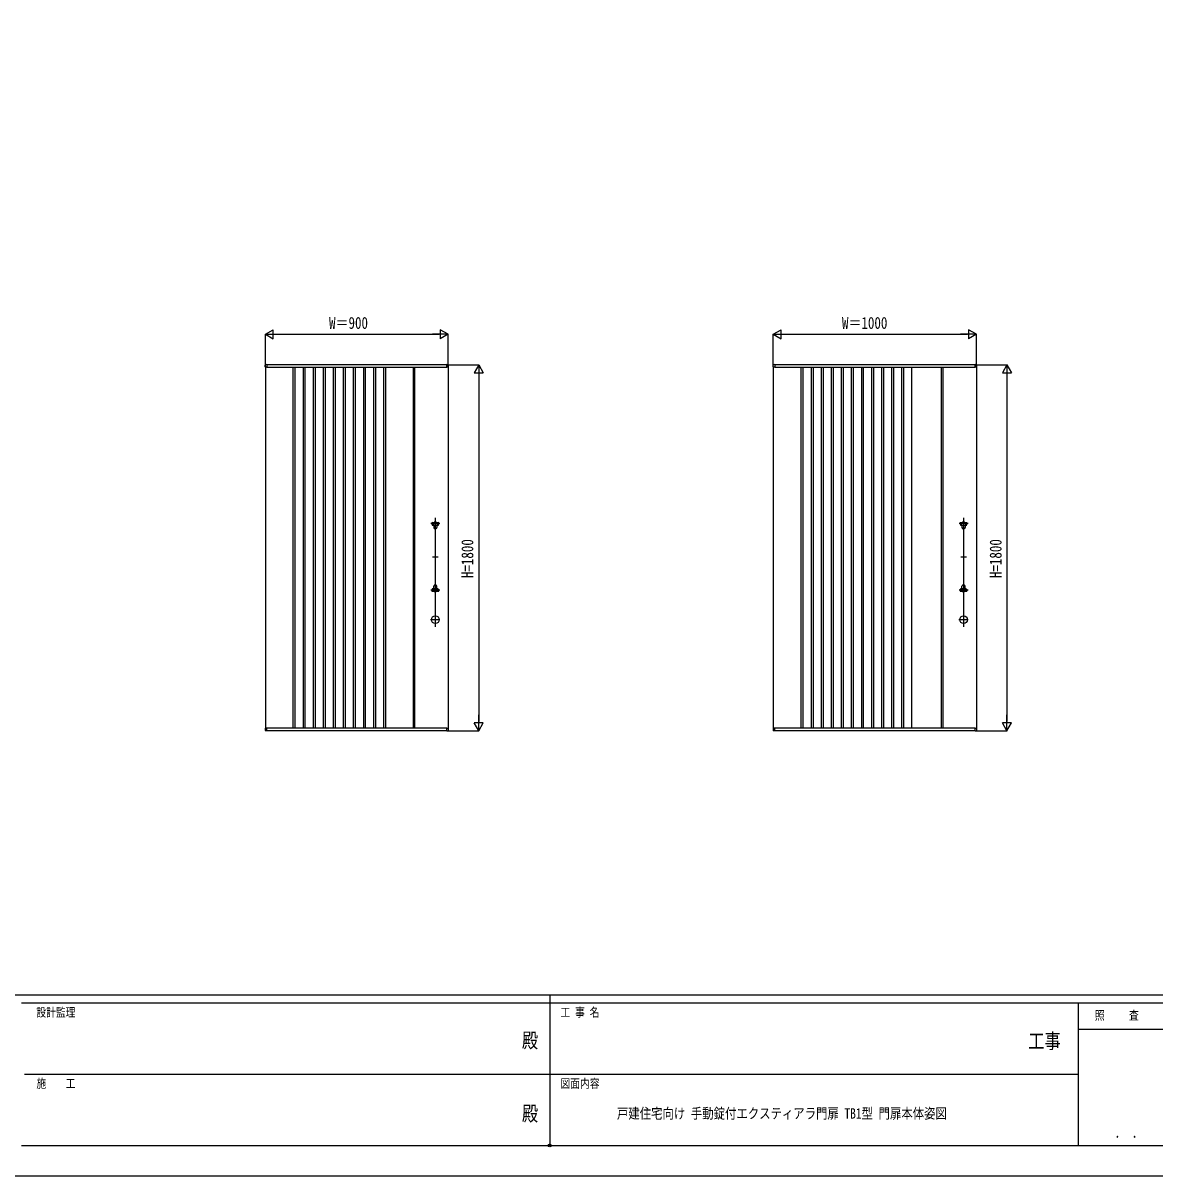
# Model space of a CAD drawing. Units: millimetres, scale not verified. Extents: x -8410 to 8410, y -5940 to 5940.
# Drawn here: x -2602 to 2968, y -5940 to -269 of the extents above; entities that cross this region are included whole.
import ezdxf
from ezdxf.enums import TextEntityAlignment as Align

# ---------------------------------------------------------------- set-up
doc = ezdxf.new("R2010")
doc.units = ezdxf.units.MM
doc.header["$LTSCALE"] = 30
doc.header["$PDMODE"] = 32
doc.header["$PDSIZE"] = 15
for name, color, linetype in [('0-1_USER1', 3, 'Continuous'), ('0-2_YKK_12', 2, 'Continuous'), ('0-3_YKK_A1', 4, 'Continuous'), ('0-4_YKK_D', 6, 'Continuous'), ('0-5_YKK_ZWAK', 7, 'Continuous')]:
    doc.layers.add(name, color=color, linetype=linetype)
doc.styles.add('ＭＳ ゴシック', font='')
doc.styles.get('ＭＳ ゴシック').set_extended_font_data('MS Gothic')

msp = doc.modelspace()

# ---------------------------------------------------------------- linework, layer by layer
at = {"layer": '0-2_YKK_12'}
for p, q in [((-573.46, -2703.16), (-573.46, -3239.46)), ((2026.54, -2703.16), (2026.54, -3239.46)), ((-550.46, -2731), (-595.7, -2731)), ((-557.97, -2740), (-588.86, -2740)), ((2049.54, -2731), (2004.3, -2731)), ((2042.03, -2740), (2011.14, -2740)), ((-587.72, -2895), (-559.2, -2895)), ((2012.28, -2895), (2040.8, -2895)), ((-550.46, -3059), (-595.7, -3059)), ((-588.84, -3050), (-560.32, -3050)), ((2049.54, -3059), (2004.3, -3059)), ((2011.16, -3050), (2039.68, -3050)), ((-551.08, -3204), (-596.32, -3204)), ((2048.92, -3204), (2003.68, -3204))]:
    msp.add_line(p, q, dxfattribs=at)
at = {"layer": '0-3_YKK_A1'}
for p, q in [((-1410.26, -1953.24), (-1410.26, -1951.36)), ((-1410.26, -1960.08), (-1410.26, -1953.24)), ((-1410.01, -1960.49), (-1410.01, -1960.49)), ((-1410.01, -1960.5), (-1410.01, -1961.31)), ((-1409.96, -1961.53), (-1409.96, -3738.46)), ((-1408.85, -1962.14), (-1409.05, -1962.13)), ((-1403.17, -1949.51), (-1408.85, -1949.86)), ((-1403.17, -1962.49), (-1408.85, -1962.14)), ((-1402.96, -1949.71), (-1402.96, -1951.66)), ((-516.96, -1950), (-1402.96, -1950)), ((-1402.96, -1962), (-516.96, -1962)), ((-1274.96, -1962), (-1274.96, -3738)), ((-1264.46, -1962), (-1264.46, -3738)), ((-1224.46, -1962), (-1224.46, -3738)), ((-1214.96, -1962), (-1214.96, -3738)), ((-1174.96, -1962), (-1174.96, -3738)), ((-1165.46, -1962), (-1165.46, -3738)), ((-1125.46, -1962), (-1125.46, -3738)), ((-1115.96, -1962), (-1115.96, -3738)), ((-1075.96, -1962), (-1075.96, -3738)), ((-1066.46, -1962), (-1066.46, -3738)), ((-1026.46, -1962), (-1026.46, -3738)), ((-1016.96, -1962), (-1016.96, -3738)), ((-976.96, -1962), (-976.96, -3738)), ((-967.46, -1962), (-967.46, -3738)), ((-927.46, -1962), (-927.46, -3738)), ((-917.96, -1962), (-917.96, -3738)), ((-877.96, -1962), (-877.96, -3738)), ((-868.46, -1962), (-868.46, -3738)), ((-828.46, -1962), (-828.46, -3738)), ((-817.96, -1962), (-817.96, -3738)), ((-682.96, -1962), (-682.96, -3738)), ((-675.96, -1962), (-675.96, -3738)), ((-516.96, -1951.66), (-516.96, -1949.71)), ((-516.96, -1952.94), (-516.96, -1951.66)), ((-516.96, -1961.69), (-516.96, -1952.94)), ((-516.96, -1962.29), (-516.96, -1961.69)), ((-511.07, -1949.86), (-516.75, -1949.51)), ((-511.07, -1962.14), (-516.75, -1962.49)), ((-510.87, -1962.13), (-511.07, -1962.14)), ((-509.96, -1961.56), (-509.96, -3738.46)), ((-509.91, -1960.49), (-509.91, -1960.5)), ((-509.91, -1961.31), (-509.91, -1960.5)), ((-509.66, -1951.36), (-509.66, -1953.24)), ((-509.66, -1953.24), (-509.66, -1960.08)), ((1089.74, -1953.24), (1089.74, -1951.36)), ((1089.74, -1960.08), (1089.74, -1953.24)), ((1089.99, -1960.49), (1089.99, -1960.49)), ((1089.99, -1960.5), (1089.99, -1961.31)), ((1090.04, -1961.53), (1090.04, -3738.46)), ((1091.15, -1962.14), (1090.95, -1962.13)), ((1096.83, -1949.51), (1091.15, -1949.86)), ((1096.83, -1962.49), (1091.15, -1962.14)), ((1097.04, -1949.71), (1097.04, -1951.66)), ((2083.04, -1950), (1097.04, -1950)), ((1097.04, -1962), (2083.04, -1962)), ((1225.04, -1962), (1225.04, -3738)), ((1236.04, -1962), (1236.04, -3738)), ((1276.04, -1962), (1276.04, -3738)), ((1285.54, -1962), (1285.54, -3738)), ((1325.54, -1962), (1325.54, -3738)), ((1335.04, -1962), (1335.04, -3738)), ((1375.04, -1962), (1375.04, -3738)), ((1384.54, -1962), (1384.54, -3738)), ((1424.54, -1962), (1424.54, -3738)), ((1434.04, -1962), (1434.04, -3738)), ((1474.04, -1962), (1474.04, -3738)), ((1483.54, -1962), (1483.54, -3738)), ((1523.54, -1962), (1523.54, -3738)), ((1533.04, -1962), (1533.04, -3738)), ((1573.04, -1962), (1573.04, -3738)), ((1582.54, -1962), (1582.54, -3738)), ((1622.54, -1962), (1622.54, -3738)), ((1632.04, -1962), (1632.04, -3738)), ((1672.04, -1962), (1672.04, -3738)), ((1681.54, -1962), (1681.54, -3738)), ((1721.54, -1962), (1721.54, -3738)), ((1731.04, -1962), (1731.04, -3738)), ((1771.04, -1962), (1771.04, -3738)), ((1917.04, -1962), (1917.04, -3738)), ((1924.04, -1962), (1924.04, -3738)), ((2083.04, -1951.66), (2083.04, -1949.71)), ((2083.04, -1952.94), (2083.04, -1951.66)), ((2083.04, -1961.69), (2083.04, -1952.94)), ((2083.04, -1962.29), (2083.04, -1961.69)), ((2088.93, -1949.86), (2083.25, -1949.51)), ((2088.93, -1962.14), (2083.25, -1962.49)), ((2089.13, -1962.13), (2088.93, -1962.14)), ((2090.04, -1961.56), (2090.04, -3738.46)), ((2090.09, -1960.49), (2090.09, -1960.5)), ((2090.09, -1961.31), (2090.09, -1960.5)), ((2090.34, -1951.36), (2090.34, -1953.24)), ((2090.34, -1953.24), (2090.34, -1960.08)), ((-572.21, -2721.5), (-574.71, -2721.5)), ((-572.21, -2721.5), (-574.71, -2721.5)), ((2027.79, -2721.5), (2025.29, -2721.5)), ((2027.79, -2721.5), (2025.29, -2721.5)), ((-590.96, -2729), (-590.96, -2733)), ((-590.96, -2729), (-590.96, -2733)), ((-587.96, -2726), (-577.71, -2726)), ((-587.96, -2726), (-577.71, -2726)), ((-577.71, -2754), (-578.46, -2754)), ((-577.71, -2754), (-578.46, -2754)), ((-577.71, -2724.5), (-577.71, -2726)), ((-577.71, -2724.5), (-577.71, -2726)), ((-577.71, -2755.5), (-577.71, -2754)), ((-577.71, -2755.5), (-577.71, -2754)), ((-572.21, -2758.5), (-574.71, -2758.5)), ((-572.21, -2758.5), (-574.71, -2758.5)), ((-569.21, -2755.5), (-569.21, -2754)), ((-568.46, -2754), (-569.21, -2754)), ((-569.21, -2755.5), (-569.21, -2754)), ((-568.46, -2754), (-569.21, -2754)), ((-568.83, -2726), (-558.58, -2726)), ((-568.83, -2726), (-558.58, -2726)), ((-565.46, -2736), (-565.46, -2751)), ((-565.46, -2736), (-558.96, -2736)), ((-565.46, -2736), (-565.46, -2751)), ((-565.46, -2736), (-558.96, -2736)), ((-565.08, -2736), (-558.58, -2736)), ((-565.08, -2736), (-558.58, -2736)), ((-555.96, -2729), (-555.96, -2733)), ((-555.96, -2729), (-555.96, -2733)), ((2009.04, -2729), (2009.04, -2733)), ((2009.04, -2729), (2009.04, -2733)), ((2012.04, -2726), (2022.29, -2726)), ((2012.04, -2726), (2022.29, -2726)), ((2022.29, -2754), (2021.54, -2754)), ((2022.29, -2754), (2021.54, -2754)), ((2022.29, -2724.5), (2022.29, -2726)), ((2022.29, -2724.5), (2022.29, -2726)), ((2022.29, -2755.5), (2022.29, -2754)), ((2022.29, -2755.5), (2022.29, -2754)), ((2027.79, -2758.5), (2025.29, -2758.5)), ((2027.79, -2758.5), (2025.29, -2758.5)), ((2030.79, -2755.5), (2030.79, -2754)), ((2031.54, -2754), (2030.79, -2754)), ((2030.79, -2755.5), (2030.79, -2754)), ((2031.54, -2754), (2030.79, -2754)), ((2031.17, -2726), (2041.42, -2726)), ((2031.17, -2726), (2041.42, -2726)), ((2034.54, -2736), (2034.54, -2751)), ((2034.54, -2736), (2041.04, -2736)), ((2034.54, -2736), (2034.54, -2751)), ((2034.54, -2736), (2041.04, -2736)), ((2034.92, -2736), (2041.42, -2736)), ((2034.92, -2736), (2041.42, -2736)), ((2044.04, -2729), (2044.04, -2733)), ((2044.04, -2729), (2044.04, -2733)), ((-590.96, -3061), (-590.96, -3057)), ((-590.96, -3061), (-590.96, -3057)), ((-577.71, -3036), (-578.46, -3036)), ((-577.71, -3036), (-578.46, -3036)), ((-577.71, -3034.5), (-577.71, -3036)), ((-577.71, -3034.5), (-577.71, -3036)), ((-572.21, -3031.5), (-574.71, -3031.5)), ((-572.21, -3031.5), (-574.71, -3031.5)), ((-569.21, -3034.5), (-569.21, -3036)), ((-569.21, -3034.5), (-569.21, -3036)), ((-568.46, -3036), (-569.21, -3036)), ((-568.46, -3036), (-569.21, -3036)), ((-565.46, -3054), (-565.46, -3039)), ((-565.46, -3054), (-565.46, -3039)), ((-565.46, -3054), (-558.96, -3054)), ((-565.46, -3054), (-558.96, -3054)), ((-565.08, -3054), (-558.58, -3054)), ((-565.08, -3054), (-558.58, -3054)), ((-555.96, -3061), (-555.96, -3057)), ((-555.96, -3061), (-555.96, -3057)), ((2009.04, -3061), (2009.04, -3057)), ((2009.04, -3061), (2009.04, -3057)), ((2022.29, -3036), (2021.54, -3036)), ((2022.29, -3036), (2021.54, -3036)), ((2022.29, -3034.5), (2022.29, -3036)), ((2022.29, -3034.5), (2022.29, -3036)), ((2027.79, -3031.5), (2025.29, -3031.5)), ((2027.79, -3031.5), (2025.29, -3031.5)), ((2030.79, -3034.5), (2030.79, -3036)), ((2030.79, -3034.5), (2030.79, -3036)), ((2031.54, -3036), (2030.79, -3036)), ((2031.54, -3036), (2030.79, -3036)), ((2034.54, -3054), (2034.54, -3039)), ((2034.54, -3054), (2034.54, -3039)), ((2034.54, -3054), (2041.04, -3054)), ((2034.54, -3054), (2041.04, -3054)), ((2034.92, -3054), (2041.42, -3054)), ((2034.92, -3054), (2041.42, -3054)), ((2044.04, -3061), (2044.04, -3057)), ((2044.04, -3061), (2044.04, -3057)), ((-587.96, -3064), (-577.71, -3064)), ((-587.96, -3064), (-577.71, -3064)), ((-577.71, -3065.5), (-577.71, -3064)), ((-577.71, -3065.5), (-577.71, -3064)), ((-572.21, -3068.5), (-574.71, -3068.5)), ((-572.21, -3068.5), (-574.71, -3068.5)), ((-568.83, -3064), (-558.58, -3064)), ((-568.83, -3064), (-558.58, -3064)), ((2012.04, -3064), (2022.29, -3064)), ((2012.04, -3064), (2022.29, -3064)), ((2022.29, -3065.5), (2022.29, -3064)), ((2022.29, -3065.5), (2022.29, -3064)), ((2027.79, -3068.5), (2025.29, -3068.5)), ((2027.79, -3068.5), (2025.29, -3068.5)), ((2031.17, -3064), (2041.42, -3064)), ((2031.17, -3064), (2041.42, -3064)), ((-1410.26, -3739.9), (-1410.26, -3746.75)), ((-1410.01, -3739.49), (-1410.01, -3738.68)), ((-1410.01, -3739.49), (-1410.01, -3739.49)), ((-1408.85, -3737.85), (-1409.05, -3737.86)), ((-1403.17, -3737.5), (-1408.85, -3737.85)), ((-516.96, -3738), (-1402.96, -3738)), ((-516.75, -3737.5), (-511.07, -3737.85)), ((-511.07, -3737.85), (-510.87, -3737.86)), ((-509.91, -3739.49), (-509.91, -3738.68)), ((-509.91, -3739.49), (-509.91, -3739.49)), ((-509.66, -3739.9), (-509.66, -3746.75)), ((1089.74, -3739.9), (1089.74, -3746.75)), ((1089.99, -3739.49), (1089.99, -3738.68)), ((1089.99, -3739.49), (1089.99, -3739.49)), ((1091.15, -3737.85), (1090.95, -3737.86)), ((1096.83, -3737.5), (1091.15, -3737.85)), ((2083.04, -3738), (1097.04, -3738)), ((2083.25, -3737.5), (2088.93, -3737.85)), ((2088.93, -3737.85), (2089.13, -3737.86)), ((2090.09, -3739.49), (2090.09, -3738.68)), ((2090.09, -3739.49), (2090.09, -3739.49)), ((2090.34, -3739.9), (2090.34, -3746.75)), ((-1410.26, -3746.75), (-1410.26, -3748.63)), ((-1403.17, -3750.47), (-1408.85, -3750.13)), ((-1402.96, -3750.28), (-1402.96, -3748.33)), ((-516.96, -3750), (-1402.96, -3750)), ((-516.96, -3750.28), (-516.96, -3748.33)), ((-516.75, -3750.47), (-511.07, -3750.13)), ((-509.66, -3746.75), (-509.66, -3748.63)), ((1089.74, -3746.75), (1089.74, -3748.63)), ((1096.83, -3750.47), (1091.15, -3750.13)), ((1097.04, -3750.28), (1097.04, -3748.33)), ((2083.04, -3750), (1097.04, -3750)), ((2083.04, -3750.28), (2083.04, -3748.33)), ((2083.25, -3750.47), (2088.93, -3750.13)), ((2090.34, -3746.75), (2090.34, -3748.63))]:
    msp.add_line(p, q, dxfattribs=at)
for points in [[(-1402.96, -1951.66), (-1402.96, -1952.94), (-1402.96, -1961.69), (-1402.96, -1962.29)], [(1097.04, -1951.66), (1097.04, -1952.94), (1097.04, -1961.69), (1097.04, -1962.29)], [(-587.96, -2736), (-581.46, -2736), (-581.46, -2751)], [(-587.96, -2736), (-581.46, -2736), (-581.46, -2751)], [(-569.21, -2724.5), (-569.21, -2726), (-558.96, -2726)], [(-569.21, -2724.5), (-569.21, -2726), (-558.96, -2726)], [(2012.04, -2736), (2018.54, -2736), (2018.54, -2751)], [(2012.04, -2736), (2018.54, -2736), (2018.54, -2751)], [(2030.79, -2724.5), (2030.79, -2726), (2041.04, -2726)], [(2030.79, -2724.5), (2030.79, -2726), (2041.04, -2726)], [(-587.96, -3054), (-581.46, -3054), (-581.46, -3039)], [(-587.96, -3054), (-581.46, -3054), (-581.46, -3039)], [(2012.04, -3054), (2018.54, -3054), (2018.54, -3039)], [(2012.04, -3054), (2018.54, -3054), (2018.54, -3039)], [(-569.21, -3065.5), (-569.21, -3064), (-558.96, -3064)], [(-569.21, -3065.5), (-569.21, -3064), (-558.96, -3064)], [(2030.79, -3065.5), (2030.79, -3064), (2041.04, -3064)], [(2030.79, -3065.5), (2030.79, -3064), (2041.04, -3064)], [(-1402.96, -3748.33), (-1402.96, -3747.04), (-1402.96, -3738.3), (-1402.96, -3737.7)], [(-516.96, -3748.33), (-516.96, -3747.04), (-516.96, -3738.3), (-516.96, -3737.7)], [(1097.04, -3748.33), (1097.04, -3747.04), (1097.04, -3738.3), (1097.04, -3737.7)], [(2083.04, -3748.33), (2083.04, -3747.04), (2083.04, -3738.3), (2083.04, -3737.7)]]:
    msp.add_lwpolyline(points, dxfattribs=at)
for centre in [(-573.46, -3204), (-573.46, -3204), (2026.54, -3204), (2026.54, -3204)]:
    msp.add_circle(centre, 19, dxfattribs=at)
for centre, radius, start, end in [((-1408.76, -1951.36), 1.5, 93.5, 180), ((-1409.76, -1960.08), 0.5, 180, 239.5472), ((-1409.11, -1961.23), 0.899, 184.96451, 275.08436), ((-1403.16, -1949.71), 0.2, 0, 93.5), ((-1403.16, -1962.29), 0.2, 266.5, 0), ((-516.76, -1949.71), 0.2, 86.5, 180), ((-516.76, -1962.29), 0.2, 180, 273.5), ((-511.16, -1951.36), 1.5, 0, 86.5), ((-510.77, -1961.27), 0.859, 263.28535, 357.42347), ((-510.16, -1960.08), 0.5, 300.4528, 0), ((1091.24, -1951.36), 1.5, 93.5, 180), ((1090.24, -1960.08), 0.5, 180, 239.5472), ((1090.89, -1961.23), 0.899, 184.96451, 275.08436), ((1096.84, -1949.71), 0.2, 0, 93.5), ((1096.84, -1962.29), 0.2, 266.5, 0), ((2083.24, -1949.71), 0.2, 86.5, 180), ((2083.24, -1962.29), 0.2, 180, 273.5), ((2088.84, -1951.36), 1.5, 0, 86.5), ((2089.23, -1961.27), 0.859, 263.28535, 357.42347), ((2089.84, -1960.08), 0.5, 300.4528, 0), ((-574.71, -2724.5), 3, 90, 180), ((-574.71, -2724.5), 3, 90, 180), ((-572.21, -2724.5), 3, 0, 90), ((-572.21, -2724.5), 3, 0, 90), ((2025.29, -2724.5), 3, 90, 180), ((2025.29, -2724.5), 3, 90, 180), ((2027.79, -2724.5), 3, 0, 90), ((2027.79, -2724.5), 3, 0, 90), ((-587.96, -2729), 3, 90, 180), ((-587.96, -2729), 3, 90, 180), ((-587.96, -2733), 3, 180, 270), ((-587.96, -2733), 3, 180, 270), ((-578.46, -2751), 3, 180, 270), ((-578.46, -2751), 3, 180, 270), ((-574.71, -2755.5), 3, 180, 270), ((-574.71, -2755.5), 3, 180, 270), ((-572.21, -2755.5), 3, 270, 0), ((-572.21, -2755.5), 3, 270, 0), ((-568.46, -2751), 3, 270, 0), ((-568.46, -2751), 3, 270, 0), ((-558.96, -2729), 3, 0, 90), ((-558.96, -2729), 3, 0, 90), ((-558.96, -2733), 3, 270, 0), ((-558.96, -2733), 3, 270, 0), ((2012.04, -2729), 3, 90, 180), ((2012.04, -2729), 3, 90, 180), ((2012.04, -2733), 3, 180, 270), ((2012.04, -2733), 3, 180, 270), ((2021.54, -2751), 3, 180, 270), ((2021.54, -2751), 3, 180, 270), ((2025.29, -2755.5), 3, 180, 270), ((2025.29, -2755.5), 3, 180, 270), ((2027.79, -2755.5), 3, 270, 0), ((2027.79, -2755.5), 3, 270, 0), ((2031.54, -2751), 3, 270, 0), ((2031.54, -2751), 3, 270, 0), ((2041.04, -2729), 3, 0, 90), ((2041.04, -2729), 3, 0, 90), ((2041.04, -2733), 3, 270, 0), ((2041.04, -2733), 3, 270, 0), ((-587.96, -3057), 3, 90, 180), ((-587.96, -3057), 3, 90, 180), ((-587.96, -3061), 3, 180, 270), ((-587.96, -3061), 3, 180, 270), ((-578.46, -3039), 3, 90, 180), ((-578.46, -3039), 3, 90, 180), ((-574.71, -3034.5), 3, 90, 180), ((-574.71, -3034.5), 3, 90, 180), ((-572.21, -3034.5), 3, 0, 90), ((-572.21, -3034.5), 3, 0, 90), ((-568.46, -3039), 3, 0, 90), ((-568.46, -3039), 3, 0, 90), ((-558.96, -3057), 3, 0, 90), ((-558.96, -3057), 3, 0, 90), ((-558.96, -3061), 3, 270, 0), ((-558.96, -3061), 3, 270, 0), ((2012.04, -3057), 3, 90, 180), ((2012.04, -3057), 3, 90, 180), ((2012.04, -3061), 3, 180, 270), ((2012.04, -3061), 3, 180, 270), ((2021.54, -3039), 3, 90, 180), ((2021.54, -3039), 3, 90, 180), ((2025.29, -3034.5), 3, 90, 180), ((2025.29, -3034.5), 3, 90, 180), ((2027.79, -3034.5), 3, 0, 90), ((2027.79, -3034.5), 3, 0, 90), ((2031.54, -3039), 3, 0, 90), ((2031.54, -3039), 3, 0, 90), ((2041.04, -3057), 3, 0, 90), ((2041.04, -3057), 3, 0, 90), ((2041.04, -3061), 3, 270, 0), ((2041.04, -3061), 3, 270, 0), ((-574.71, -3065.5), 3, 180, 270), ((-574.71, -3065.5), 3, 180, 270), ((-572.21, -3065.5), 3, 270, 0), ((-572.21, -3065.5), 3, 270, 0), ((2025.29, -3065.5), 3, 180, 270), ((2025.29, -3065.5), 3, 180, 270), ((2027.79, -3065.5), 3, 270, 0), ((2027.79, -3065.5), 3, 270, 0), ((-1409.76, -3739.9), 0.5, 120.4528, 180), ((-1409.11, -3738.75), 0.899, 84.91564, 175.03549), ((-1403.16, -3737.7), 0.2, 0, 93.5), ((-516.76, -3737.7), 0.2, 86.5, 180), ((-510.81, -3738.75), 0.899, 4.96451, 95.08436), ((-510.16, -3739.9), 0.5, 0, 59.5472), ((1090.24, -3739.9), 0.5, 120.4528, 180), ((1090.89, -3738.75), 0.899, 84.91564, 175.03549), ((1096.84, -3737.7), 0.2, 0, 93.5), ((2083.24, -3737.7), 0.2, 86.5, 180), ((2089.19, -3738.75), 0.899, 4.96451, 95.08436), ((2089.84, -3739.9), 0.5, 0, 59.5472), ((-1408.76, -3748.63), 1.5, 180, 266.5), ((-1403.16, -3750.28), 0.2, 266.5, 0), ((-516.76, -3750.28), 0.2, 180, 273.5), ((-511.16, -3748.63), 1.5, 273.5, 0), ((1091.24, -3748.63), 1.5, 180, 266.5), ((1096.84, -3750.28), 0.2, 266.5, 0), ((2083.24, -3750.28), 0.2, 180, 273.5), ((2088.84, -3748.63), 1.5, 273.5, 0)]:
    msp.add_arc(centre, radius, start, end, dxfattribs=at)
at = {"layer": '0-4_YKK_D'}
for p, q in [((-1409.96, -1800), (-1370.99, -1777.5)), ((-1409.96, -1960.53), (-1409.96, -1799)), ((-1409.96, -1800), (-1370.99, -1822.5)), ((-1409.96, -1800), (-1332.02, -1800)), ((-1370.99, -1822.5), (-1370.99, -1777.5)), ((-1364.96, -1800), (-554.96, -1800)), ((-509.96, -1800), (-587.9, -1800)), ((-509.96, -1800), (-548.93, -1777.5)), ((-548.93, -1777.5), (-548.93, -1822.5)), ((-509.96, -1800), (-548.93, -1822.5)), ((-509.96, -1960.56), (-509.96, -1799)), ((1090.04, -1800), (1129.01, -1777.5)), ((1090.04, -1960.53), (1090.04, -1799)), ((1090.04, -1800), (1129.01, -1822.5)), ((1090.04, -1800), (1167.98, -1800)), ((1129.01, -1822.5), (1129.01, -1777.5)), ((1135.04, -1800), (2045.04, -1800)), ((2090.04, -1800), (2012.1, -1800)), ((2090.04, -1800), (2051.07, -1777.5)), ((2051.07, -1777.5), (2051.07, -1822.5)), ((2090.04, -1800), (2051.07, -1822.5)), ((2090.04, -1960.56), (2090.04, -1799)), ((-515.96, -1950), (-358.96, -1950)), ((-359.96, -1950), (-382.46, -1988.97)), ((-359.96, -1950), (-337.46, -1988.97)), ((-359.96, -1950), (-359.96, -2027.94)), ((2084.04, -1950), (2241.04, -1950)), ((2240.04, -1950), (2217.54, -1988.97)), ((2240.04, -1950), (2262.54, -1988.97)), ((2240.04, -1950), (2240.04, -2027.94)), ((-382.46, -1988.97), (-337.46, -1988.97)), ((-359.96, -1995), (-359.96, -3705)), ((2217.54, -1988.97), (2262.54, -1988.97)), ((2240.04, -1995), (2240.04, -3705)), ((-359.96, -3750), (-359.96, -3672.06)), ((2240.04, -3750), (2240.04, -3672.06)), ((-359.96, -3750), (-382.46, -3711.03)), ((-337.46, -3711.03), (-382.46, -3711.03)), ((-359.96, -3750), (-337.46, -3711.03)), ((2240.04, -3750), (2217.54, -3711.03)), ((2262.54, -3711.03), (2217.54, -3711.03)), ((2240.04, -3750), (2262.54, -3711.03)), ((-515.96, -3750), (-358.96, -3750)), ((2084.04, -3750), (2241.04, -3750))]:
    msp.add_line(p, q, dxfattribs=at)
at = {"layer": '0-5_YKK_ZWAK'}
for p, q in [((7790.04, -5050), (-7809.96, -5050)), ((-9.96, -5090), (-2609.96, -5090)), ((-9.96, -5050), (-9.96, -5790)), ((2590.04, -5090), (-9.96, -5090)), ((3970.04, -5220), (2590.04, -5220)), ((-2594.96, -5440), (-9.96, -5440)), ((-9.96, -5440), (2590.04, -5440)), ((-2609.96, -5790), (-9.96, -5790)), ((-9.96, -5790), (2590.04, -5790)), ((2590.04, -5790), (3970.04, -5790))]:
    msp.add_line(p, q, dxfattribs=at)
msp.add_lwpolyline([(-8410, -5940), (8410, -5940), (8410, 5940), (-8410, 5940)], close=True, dxfattribs=at)
msp.add_lwpolyline([(3970.04, -5090), (2590.04, -5090), (2590.04, -5790)], dxfattribs=at)
msp.add_point((-9.96, -5790), dxfattribs=at)

# ---------------------------------------------------------------- texts
at = {"layer": '0-1_USER1', "style": 'ＭＳ ゴシック', "width": 0.8}
msp.add_text('戸建住宅向け 手動錠付エクスティアラ門扉 TB1型 門扉本体姿図', height=51.32, dxfattribs=at).set_placement((320.62, -5673.44), align=Align.BOTTOM_LEFT)
at = {"layer": '0-4_YKK_D', "style": 'ＭＳ ゴシック', "width": 0.8}
for s, p in [('W＝900', (-1096.49, -1791)), ('W＝1000', (1427.91, -1791))]:
    msp.add_text(s, height=58.65, dxfattribs=at).set_placement(p, align=Align.BOTTOM_LEFT)
for p in [(-368.96, -2999.33), (2231.04, -2999.33)]:
    msp.add_text('H=1800', height=58.65, rotation=90, dxfattribs=at).set_placement(p, align=Align.BOTTOM_LEFT)
at = {"layer": '0-5_YKK_ZWAK', "style": 'ＭＳ ゴシック', "width": 0.8}
for s, height, p in [('設計監理', 43.99, (-2536.63, -5170)), ('工 事 名', 43.99, (42.54, -5170)), ('照     査', 43.99, (2672.84, -5185)), ('殿', 73.31, (-147.33, -5331.67)), ('工事', 73.31, (2344.67, -5334.93)), ('施\u3000\u3000工', 43.99, (-2536.63, -5520)), ('図面内容', 43.99, (42.54, -5520)), ('殿', 73.31, (-147.33, -5691.67)), ('． ．', 51.83, (2770, -5768.7))]:
    msp.add_text(s, height=height, dxfattribs=at).set_placement(p, align=Align.BOTTOM_LEFT)

doc.saveas('drawing.dxf')
